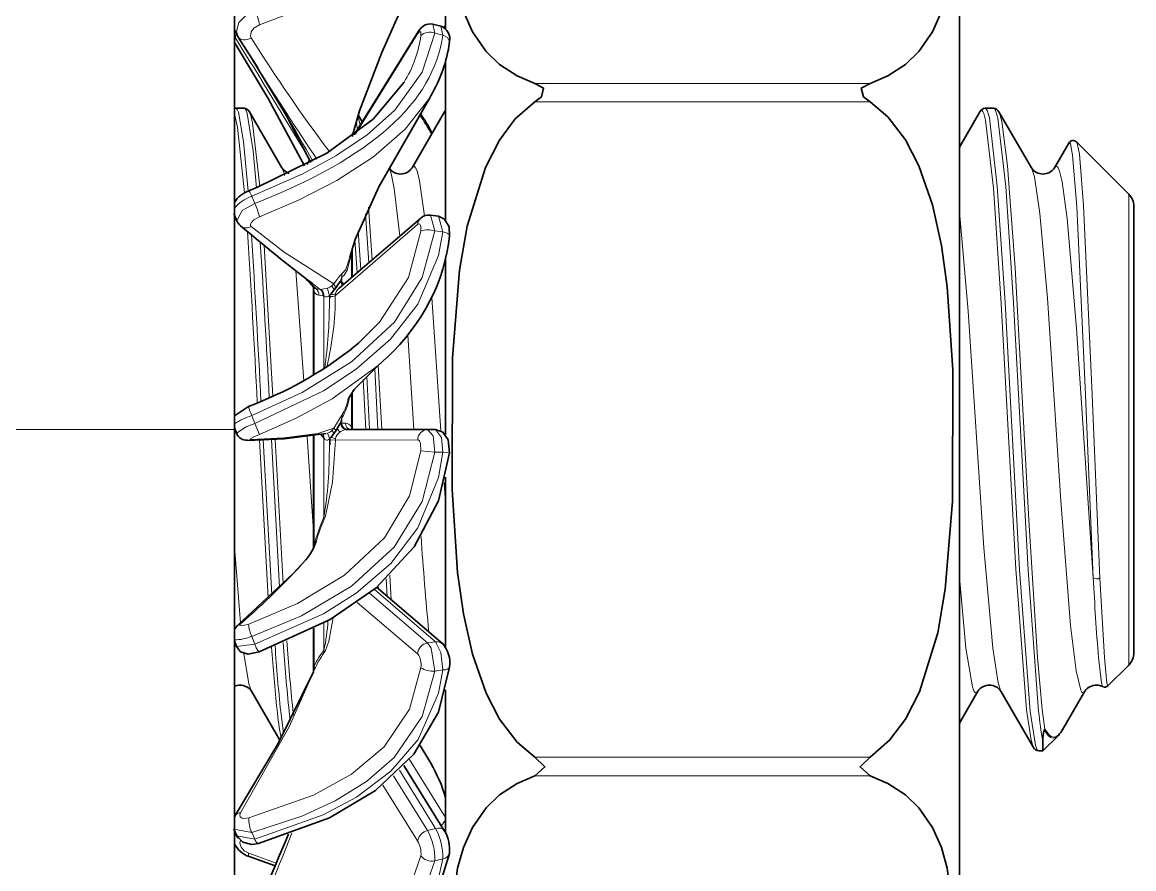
# Model space of a CAD drawing. Extents: x 218 to 1434, y 54 to 743.
# Drawn here: x 263.05 to 268.24, y 428.92 to 432.87 of the extents above; entities that cross this region are included whole.
import ezdxf

# ---------------------------------------------------------------- set-up
doc = ezdxf.new("R2010")
doc.units = 0

msp = doc.modelspace()

# ---------------------------------------------------------------- linework, layer by layer
at = {"color": 7, "lineweight": 35, "ltscale": 0.125}
msp.add_line((264.0446, 435.9697), (264.0446, 430.9697), dxfattribs=at)
at = {"color": 7, "lineweight": 35, "ltscale": 0.00821}
msp.add_line((265.0303, 433.169), (265.0303, 432.8406), dxfattribs=at)
at = {"color": 7, "lineweight": 35, "ltscale": 0.11937}
msp.add_line((267.4303, 433.169), (267.4303, 428.3942), dxfattribs=at)
at = {"color": 7, "lineweight": 35, "ltscale": 0.000723316}
msp.add_line((264.0463, 432.8326), (264.06, 432.8071), dxfattribs=at)
at = {"color": 7, "lineweight": 35, "ltscale": 0.014264}
msp.add_line((264.9043, 432.83), (264.6032, 432.3453), dxfattribs=at)
at = {"color": 7, "lineweight": 13, "ltscale": 0.000343398}
msp.add_line((264.9002, 432.8168), (264.9043, 432.83), dxfattribs=at)
at = {"color": 7, "lineweight": 13, "ltscale": 0.001056}
msp.add_line((264.98, 432.8209), (264.9706, 432.8621), dxfattribs=at)
at = {"color": 7, "lineweight": 35, "ltscale": 0.000962396}
msp.add_line((265.008, 432.8526), (264.9706, 432.8621), dxfattribs=at)
at = {"color": 7, "lineweight": 13, "ltscale": 0.001047}
msp.add_line((265.008, 432.8526), (265.0175, 432.8118), dxfattribs=at)
at = {"color": 7, "lineweight": 13, "ltscale": 0.000391014}
msp.add_line((265.022, 432.8469), (265.0302, 432.8601), dxfattribs=at)
at = {"color": 7, "lineweight": 13, "ltscale": 0.000170989}
msp.add_line((264.0446, 432.807), (264.0478, 432.801), dxfattribs=at)
at = {"color": 7, "lineweight": 35, "ltscale": 0.000194602}
msp.add_line((264.0483, 432.7723), (264.0446, 432.7791), dxfattribs=at)
at = {"color": 7, "lineweight": 13, "ltscale": 0.000432022}
msp.add_line((264.0478, 432.801), (264.0548, 432.8168), dxfattribs=at)
at = {"color": 7, "lineweight": 35, "ltscale": 0.000127849}
msp.add_line((264.06, 432.8071), (264.0626, 432.8026), dxfattribs=at)
at = {"color": 7, "lineweight": 35, "ltscale": 0.004242}
msp.add_line((264.1531, 432.6591), (264.0626, 432.8026), dxfattribs=at)
at = {"color": 7, "lineweight": 13, "ltscale": 0.013687}
msp.add_line((264.9002, 432.8168), (264.6116, 432.3516), dxfattribs=at)
at = {"color": 7, "lineweight": 13, "ltscale": 0.000962981}
msp.add_line((265.0175, 432.8118), (264.98, 432.8209), dxfattribs=at)
at = {"color": 7, "lineweight": 35, "ltscale": 0.018458}
msp.add_line((265.0303, 432.6872), (265.0303, 431.9489), dxfattribs=at)
at = {"color": 7, "lineweight": 13, "ltscale": 0.039132}
for p, q in [((267.0129, 432.5862), (265.4476, 432.5862)), ((267.0129, 432.4996), (265.4476, 432.4996)), ((267.0129, 429.4397), (265.4476, 429.4397)), ((267.0129, 429.3531), (265.4476, 429.3531))]:
    msp.add_line(p, q, dxfattribs=at)
at = {"color": 7, "lineweight": 35, "ltscale": 0.000258286}
msp.add_line((264.9565, 432.5189), (264.9617, 432.5278), dxfattribs=at)
at = {"color": 7, "lineweight": 35, "ltscale": 0.000151504}
msp.add_line((264.0446, 432.4689), (264.0506, 432.4697), dxfattribs=at)
at = {"color": 7, "lineweight": 35, "ltscale": 0.000986481}
for p, q in [((264.09, 432.4697), (264.0506, 432.4697)), ((267.59, 432.4697), (267.5506, 432.4697))]:
    msp.add_line(p, q, dxfattribs=at)
at = {"color": 7, "lineweight": 35, "ltscale": 0.007571}
for p, q in [((264.1147, 432.4533), (264.2667, 432.1914)), ((265.0259, 432.4533), (264.8739, 432.1914)), ((267.6147, 432.4533), (267.7667, 432.1914)), ((267.7759, 429.486), (267.6239, 429.748))]:
    msp.add_line(p, q, dxfattribs=at)
at = {"color": 7, "lineweight": 13, "ltscale": 0.00115}
msp.add_line((264.6216, 432.4358), (264.6316, 432.3909), dxfattribs=at)
at = {"color": 7, "lineweight": 35, "ltscale": 0.000937337}
msp.add_line((264.6227, 432.4395), (264.6415, 432.407), dxfattribs=at)
at = {"color": 7, "lineweight": 35, "ltscale": 0.000183145}
msp.add_line((265.0259, 432.4533), (265.0302, 432.4593), dxfattribs=at)
at = {"color": 7, "lineweight": 13, "ltscale": 0.000171242}
msp.add_line((265.0303, 432.4586), (265.0259, 432.4533), dxfattribs=at)
at = {"color": 7, "lineweight": 35, "ltscale": 0.004765}
msp.add_line((267.5259, 432.4533), (267.4303, 432.2884), dxfattribs=at)
at = {"color": 7, "lineweight": 13, "ltscale": 0.000940323}
msp.add_line((264.6129, 432.4079), (264.619, 432.3708), dxfattribs=at)
at = {"color": 7, "lineweight": 35, "ltscale": 0.008616}
msp.add_line((268.2211, 432.0688), (267.9774, 432.3125), dxfattribs=at)
at = {"color": 7, "lineweight": 35, "ltscale": 0.00333}
msp.add_line((267.9408, 432.3065), (267.8739, 432.1914), dxfattribs=at)
at = {"color": 7, "lineweight": 35, "ltscale": 0.000608872}
msp.add_line((264.3958, 432.2291), (264.3836, 432.208), dxfattribs=at)
at = {"color": 7, "lineweight": 13, "ltscale": 0.000902033}
msp.add_line((264.1252, 432.0594), (264.1392, 432.0261), dxfattribs=at)
at = {"color": 7, "lineweight": 13, "ltscale": 0.051595}
msp.add_line((268.2211, 432.0688), (268.2211, 430.0051), dxfattribs=at)
at = {"color": 7, "lineweight": 13, "ltscale": 0.006147}
msp.add_line((264.671, 432.0081), (264.6877, 431.7628), dxfattribs=at)
at = {"color": 7, "lineweight": 35, "ltscale": 0.04894}
msp.add_line((268.2446, 432.0123), (268.2446, 430.0547), dxfattribs=at)
at = {"color": 7, "lineweight": 35, "ltscale": 0.00090944}
msp.add_line((264.0417, 431.978), (264.0555, 431.9443), dxfattribs=at)
at = {"color": 7, "lineweight": 35, "ltscale": 0.012537}
msp.add_line((264.9145, 431.957), (264.5337, 431.6307), dxfattribs=at)
at = {"color": 7, "lineweight": 13, "ltscale": 0.00571}
msp.add_line((264.6564, 431.9769), (264.6715, 431.749), dxfattribs=at)
at = {"color": 7, "lineweight": 13, "ltscale": 0.001885}
msp.add_line((264.98, 431.8982), (264.9598, 431.9709), dxfattribs=at)
at = {"color": 7, "lineweight": 35, "ltscale": 0.000940671}
msp.add_line((264.9971, 431.9659), (264.9598, 431.9709), dxfattribs=at)
at = {"color": 7, "lineweight": 13, "ltscale": 0.001866}
msp.add_line((264.9979, 431.9657), (265.0175, 431.8937), dxfattribs=at)
at = {"color": 7, "lineweight": 13, "ltscale": 0.012674}
msp.add_line((264.9002, 431.9271), (264.5161, 431.5963), dxfattribs=at)
at = {"color": 7, "lineweight": 13, "ltscale": 0.004521}
msp.add_line((264.6226, 431.8974), (264.6341, 431.7169), dxfattribs=at)
at = {"color": 7, "lineweight": 13, "ltscale": 0.000942912}
msp.add_line((265.0175, 431.8937), (264.98, 431.8982), dxfattribs=at)
at = {"color": 7, "lineweight": 13, "ltscale": 0.00386}
msp.add_line((264.6075, 431.8566), (264.6173, 431.7025), dxfattribs=at)
at = {"color": 7, "lineweight": 13, "ltscale": 0.017627}
msp.add_line((264.1834, 431.8294), (264.224, 431.1255), dxfattribs=at)
at = {"color": 7, "lineweight": 13, "ltscale": 0.000493188}
msp.add_line((264.5929, 431.8106), (264.5916, 431.7909), dxfattribs=at)
at = {"color": 7, "lineweight": 13, "ltscale": 0.002763}
msp.add_line((264.5916, 431.6804), (264.5916, 431.7909), dxfattribs=at)
at = {"color": 7, "lineweight": 35, "ltscale": 0.00331}
msp.add_line((264.5944, 431.6828), (264.5944, 431.8152), dxfattribs=at)
at = {"color": 7, "lineweight": 35, "ltscale": 0.020493}
msp.add_line((265.0303, 431.7663), (265.0303, 430.9466), dxfattribs=at)
at = {"color": 7, "lineweight": 13, "ltscale": 0.012858}
msp.add_line((264.368, 431.1977), (264.3313, 431.7108), dxfattribs=at)
at = {"color": 7, "lineweight": 13, "ltscale": 0.000366214}
msp.add_line((264.5465, 431.6816), (264.5464, 431.6963), dxfattribs=at)
at = {"color": 7, "lineweight": 13, "ltscale": 0.001574}
msp.add_line((264.3803, 431.6729), (264.4247, 431.6283), dxfattribs=at)
at = {"color": 7, "lineweight": 13, "ltscale": 0.001134}
msp.add_line((264.4449, 431.6243), (264.4085, 431.6514), dxfattribs=at)
at = {"color": 7, "lineweight": 35, "ltscale": 0.000991058}
msp.add_line((264.4144, 431.5933), (264.4144, 431.6329), dxfattribs=at)
at = {"color": 7, "lineweight": 13, "ltscale": 0.000537981}
msp.add_line((264.4146, 431.6327), (264.4172, 431.6113), dxfattribs=at)
at = {"color": 7, "lineweight": 13, "ltscale": 0.000327103}
msp.add_line((264.5084, 431.6496), (264.4988, 431.6407), dxfattribs=at)
at = {"color": 7, "lineweight": 13, "ltscale": 0.000553808}
msp.add_line((264.5106, 431.6219), (264.4988, 431.6407), dxfattribs=at)
at = {"color": 7, "lineweight": 13, "ltscale": 0.000244788}
msp.add_line((264.5141, 431.6575), (264.5084, 431.6496), dxfattribs=at)
at = {"color": 7, "lineweight": 35, "ltscale": 0.000365297}
msp.add_line((264.5106, 431.6219), (264.5193, 431.6336), dxfattribs=at)
at = {"color": 7, "lineweight": 35, "ltscale": 0.000217625}
msp.add_line((264.5239, 431.641), (264.5193, 431.6336), dxfattribs=at)
at = {"color": 7, "lineweight": 35, "ltscale": 0.000612081}
msp.add_line((264.5242, 431.6416), (264.5387, 431.6613), dxfattribs=at)
at = {"color": 7, "lineweight": 13, "ltscale": 0.000542227}
msp.add_line((264.5465, 431.6816), (264.5387, 431.6614), dxfattribs=at)
at = {"color": 7, "lineweight": 13, "ltscale": 9.68332e-05}
msp.add_line((264.5387, 431.6614), (264.5425, 431.6607), dxfattribs=at)
at = {"color": 7, "lineweight": 13, "ltscale": 0.000112961}
msp.add_line((264.5465, 431.6586), (264.5425, 431.6607), dxfattribs=at)
at = {"color": 7, "lineweight": 13, "ltscale": 0.000575256}
msp.add_line((264.5465, 431.6586), (264.5465, 431.6816), dxfattribs=at)
at = {"color": 7, "lineweight": 13, "ltscale": 0.000329152}
msp.add_line((264.5465, 431.6586), (264.5571, 431.6508), dxfattribs=at)
at = {"color": 7, "lineweight": 13, "ltscale": 0.000353383}
msp.add_line((264.5465, 431.6586), (264.5503, 431.645), dxfattribs=at)
at = {"color": 7, "lineweight": 35, "ltscale": 0.009224}
msp.add_line((264.4144, 431.2243), (264.4144, 431.5933), dxfattribs=at)
at = {"color": 7, "lineweight": 13, "ltscale": 0.000120402}
msp.add_line((264.4153, 431.6318), (264.4185, 431.6283), dxfattribs=at)
at = {"color": 7, "lineweight": 13, "ltscale": 0.000276396}
msp.add_line((264.4172, 431.6113), (264.4244, 431.6029), dxfattribs=at)
at = {"color": 7, "lineweight": 13, "ltscale": 0.009632}
msp.add_line((264.4172, 431.226), (264.4172, 431.6113), dxfattribs=at)
at = {"color": 7, "lineweight": 13, "ltscale": 0.000154877}
msp.add_line((264.4247, 431.6283), (264.4185, 431.6283), dxfattribs=at)
at = {"color": 7, "lineweight": 13, "ltscale": 0.000513215}
msp.add_line((264.4449, 431.6243), (264.4247, 431.6283), dxfattribs=at)
at = {"color": 7, "lineweight": 13, "ltscale": 0.000493615}
msp.add_line((264.4576, 431.594), (264.4383, 431.5979), dxfattribs=at)
at = {"color": 7, "lineweight": 13, "ltscale": 4.73084e-05}
msp.add_line((264.4468, 431.6244), (264.4449, 431.6243), dxfattribs=at)
at = {"color": 7, "lineweight": 13, "ltscale": 0.000818168}
msp.add_line((264.4789, 431.6306), (264.4468, 431.6244), dxfattribs=at)
at = {"color": 7, "lineweight": 13, "ltscale": 0.000119353}
msp.add_line((264.4622, 431.5929), (264.4576, 431.594), dxfattribs=at)
at = {"color": 7, "lineweight": 13, "ltscale": 0.008476}
msp.add_line((264.4622, 431.2538), (264.4622, 431.5929), dxfattribs=at)
at = {"color": 7, "lineweight": 13, "ltscale": 0.000458567}
msp.add_line((264.4887, 431.5827), (264.4885, 431.5644), dxfattribs=at)
at = {"color": 7, "lineweight": 35, "ltscale": 0.000195469}
msp.add_line((264.494, 431.6015), (264.4893, 431.5953), dxfattribs=at)
at = {"color": 7, "lineweight": 35, "ltscale": 0.000102997}
msp.add_line((264.4894, 431.5908), (264.4894, 431.5949), dxfattribs=at)
at = {"color": 7, "lineweight": 35, "ltscale": 0.000201416}
msp.add_line((264.4894, 431.5827), (264.4894, 431.5908), dxfattribs=at)
at = {"color": 7, "lineweight": 35, "ltscale": 0.000655598}
msp.add_line((264.494, 431.6015), (264.5106, 431.6219), dxfattribs=at)
at = {"color": 7, "lineweight": 13, "ltscale": 0.000185195}
msp.add_line((264.5161, 431.5963), (264.5169, 431.6036), dxfattribs=at)
at = {"color": 7, "lineweight": 13, "ltscale": 0.0156}
msp.add_line((265.0081, 430.9641), (264.9659, 431.5867), dxfattribs=at)
at = {"color": 7, "lineweight": 35, "ltscale": 0.001011}
msp.add_line((264.6235, 431.3739), (264.5926, 431.3478), dxfattribs=at)
at = {"color": 7, "lineweight": 13, "ltscale": 0.011061}
msp.add_line((264.8828, 430.9697), (264.8536, 431.4111), dxfattribs=at)
at = {"color": 7, "lineweight": 35, "ltscale": 0.001347}
msp.add_line((264.7157, 431.2686), (264.7555, 431.305), dxfattribs=at)
at = {"color": 7, "lineweight": 13, "ltscale": 0.007474}
msp.add_line((264.7162, 431.269), (264.7323, 430.9705), dxfattribs=at)
at = {"color": 7, "lineweight": 13, "ltscale": 0.006239}
msp.add_line((264.6623, 431.2197), (264.6756, 430.9705), dxfattribs=at)
at = {"color": 7, "lineweight": 13, "ltscale": 0.007109}
msp.add_line((264.6998, 431.2545), (264.7149, 430.9705), dxfattribs=at)
at = {"color": 7, "lineweight": 13, "ltscale": 0.005829}
msp.add_line((264.6457, 431.2033), (264.6582, 430.9705), dxfattribs=at)
at = {"color": 7, "lineweight": 13, "ltscale": 0.003934}
msp.add_line((264.5916, 430.9823), (264.5916, 431.1397), dxfattribs=at)
at = {"color": 7, "lineweight": 35, "ltscale": 0.004365}
msp.add_line((264.5944, 430.9697), (264.5944, 431.1443), dxfattribs=at)
at = {"color": 7, "lineweight": 35, "ltscale": 0.001981}
msp.add_line((264.111, 431.0772), (264.0446, 431.0341), dxfattribs=at)
at = {"color": 7, "lineweight": 13, "ltscale": 0.000992786}
msp.add_line((264.1252, 431.0356), (264.1392, 430.9984), dxfattribs=at)
at = {"color": 7, "lineweight": 13, "ltscale": 0.001528}
msp.add_line((264.5464, 431.0365), (264.5141, 430.9846), dxfattribs=at)
at = {"color": 7, "lineweight": 13, "ltscale": 0.000665593}
msp.add_line((264.5465, 431.0241), (264.5387, 430.9987), dxfattribs=at)
at = {"color": 7, "lineweight": 13, "ltscale": 0.000308994}
msp.add_line((264.5465, 431.0241), (264.5464, 431.0365), dxfattribs=at)
at = {"color": 7, "lineweight": 13, "ltscale": 0.000616455}
msp.add_line((264.5465, 430.9995), (264.5465, 431.0241), dxfattribs=at)
at = {"color": 7, "lineweight": 13, "ltscale": 0.075}
msp.add_line((261.0446, 430.9697), (264.0446, 430.9697), dxfattribs=at)
at = {"color": 7, "lineweight": 35, "ltscale": 0.000699019}
msp.add_line((264.0446, 430.9795), (264.0542, 430.9532), dxfattribs=at)
at = {"color": 7, "lineweight": 35}
msp.add_line((264.0446, 410.0303), (264.0446, 430.9697), dxfattribs=at)
at = {"color": 7, "lineweight": 13, "ltscale": 0.001393}
msp.add_line((264.1392, 430.9984), (264.1616, 430.9474), dxfattribs=at)
at = {"color": 7, "lineweight": 13, "ltscale": 0.00035937}
msp.add_line((264.5084, 430.9757), (264.4988, 430.9649), dxfattribs=at)
at = {"color": 7, "lineweight": 13, "ltscale": 0.000418114}
msp.add_line((264.5106, 430.953), (264.4988, 430.9649), dxfattribs=at)
at = {"color": 7, "lineweight": 13, "ltscale": 0.000264959}
msp.add_line((264.5141, 430.9846), (264.5084, 430.9757), dxfattribs=at)
at = {"color": 7, "lineweight": 13, "ltscale": 0.000370909}
msp.add_line((264.5193, 430.9656), (264.5084, 430.9757), dxfattribs=at)
at = {"color": 7, "lineweight": 35, "ltscale": 0.00038327}
msp.add_line((264.5106, 430.953), (264.5193, 430.9656), dxfattribs=at)
at = {"color": 7, "lineweight": 35, "ltscale": 0.000236686}
msp.add_line((264.5239, 430.9739), (264.5193, 430.9656), dxfattribs=at)
at = {"color": 7, "lineweight": 35, "ltscale": 0.000702497}
msp.add_line((264.5242, 430.9745), (264.5387, 430.9987), dxfattribs=at)
at = {"color": 7, "lineweight": 13, "ltscale": 0.00052441}
msp.add_line((264.5242, 430.9745), (264.5372, 430.958), dxfattribs=at)
at = {"color": 7, "lineweight": 13, "ltscale": 9.69684e-05}
msp.add_line((264.5387, 430.9987), (264.5425, 430.9994), dxfattribs=at)
at = {"color": 7, "lineweight": 13, "ltscale": 9.99713e-05}
msp.add_line((264.5465, 430.9995), (264.5425, 430.9994), dxfattribs=at)
at = {"color": 7, "lineweight": 13, "ltscale": 0.000405121}
msp.add_line((264.5465, 430.9995), (264.5627, 430.9995), dxfattribs=at)
at = {"color": 7, "lineweight": 35, "ltscale": 0.009521}
msp.add_line((264.9466, 430.9697), (264.5657, 430.9697), dxfattribs=at)
at = {"color": 7, "lineweight": 13, "ltscale": 0.000317538}
msp.add_line((264.5916, 430.9823), (264.5919, 430.9696), dxfattribs=at)
at = {"color": 7, "lineweight": 13, "ltscale": 0.00032398}
msp.add_line((264.5943, 430.9697), (264.5916, 430.9823), dxfattribs=at)
at = {"color": 7, "lineweight": 35, "ltscale": 0.000931549}
msp.add_line((264.9838, 430.9697), (264.9466, 430.9697), dxfattribs=at)
at = {"color": 7, "lineweight": 13, "ltscale": 0.000417403}
msp.add_line((264.1062, 430.9195), (264.1225, 430.9231), dxfattribs=at)
at = {"color": 7, "lineweight": 13, "ltscale": 0.018441}
msp.add_line((264.1609, 430.9211), (264.2024, 430.1846), dxfattribs=at)
at = {"color": 7, "lineweight": 13, "ltscale": 0.018079}
msp.add_line((264.1782, 430.9216), (264.2185, 430.1996), dxfattribs=at)
at = {"color": 7, "lineweight": 13, "ltscale": 0.017237}
msp.add_line((264.2174, 430.9231), (264.2557, 430.2347), dxfattribs=at)
at = {"color": 7, "lineweight": 13, "ltscale": 0.016854}
msp.add_line((264.2348, 430.9239), (264.2724, 430.2508), dxfattribs=at)
at = {"color": 7, "lineweight": 13, "ltscale": 0.011039}
msp.add_line((264.4144, 430.4947), (264.385, 430.9353), dxfattribs=at)
at = {"color": 7, "lineweight": 35, "ltscale": 0.013058}
msp.add_line((264.4144, 430.417), (264.4144, 430.9393), dxfattribs=at)
at = {"color": 7, "lineweight": 13, "ltscale": 0.012651}
msp.add_line((264.4172, 430.4337), (264.4172, 430.9398), dxfattribs=at)
at = {"color": 7, "lineweight": 13, "ltscale": 0.000371388}
msp.add_line((264.4576, 430.9344), (264.4475, 430.9452), dxfattribs=at)
at = {"color": 7, "lineweight": 13, "ltscale": 0.000321676}
msp.add_line((264.4576, 430.9344), (264.4569, 430.9472), dxfattribs=at)
at = {"color": 7, "lineweight": 13, "ltscale": 0.000166721}
msp.add_line((264.4622, 430.9296), (264.4576, 430.9344), dxfattribs=at)
at = {"color": 7, "lineweight": 13, "ltscale": 0.009238}
msp.add_line((264.4622, 430.9296), (264.4622, 430.5601), dxfattribs=at)
at = {"color": 7, "lineweight": 13, "ltscale": 0.000733942}
msp.add_line((264.4894, 430.9255), (264.4789, 430.9529), dxfattribs=at)
at = {"color": 7, "lineweight": 13, "ltscale": 0.00068177}
msp.add_line((264.4888, 430.9211), (264.5161, 430.9201), dxfattribs=at)
at = {"color": 7, "lineweight": 35, "ltscale": 0.000199747}
msp.add_line((264.494, 430.9323), (264.4893, 430.9259), dxfattribs=at)
at = {"color": 7, "lineweight": 35, "ltscale": 0.0001091}
msp.add_line((264.4894, 430.9255), (264.4894, 430.9211), dxfattribs=at)
at = {"color": 7, "lineweight": 35, "ltscale": 0.000582886}
msp.add_line((264.4894, 430.9211), (264.4894, 430.8978), dxfattribs=at)
at = {"color": 7, "lineweight": 35, "ltscale": 0.000662123}
msp.add_line((264.494, 430.9323), (264.5106, 430.953), dxfattribs=at)
at = {"color": 7, "lineweight": 13, "ltscale": 0.000585033}
msp.add_line((264.494, 430.9323), (264.5169, 430.9278), dxfattribs=at)
at = {"color": 7, "lineweight": 13, "ltscale": 0.000192772}
msp.add_line((264.5161, 430.9201), (264.5169, 430.9278), dxfattribs=at)
at = {"color": 7, "lineweight": 13, "ltscale": 0.009604}
msp.add_line((264.9002, 430.9218), (264.5161, 430.9201), dxfattribs=at)
at = {"color": 7, "lineweight": 13, "ltscale": 0.000110637}
msp.add_line((264.4885, 430.8978), (264.4885, 430.8934), dxfattribs=at)
at = {"color": 7, "lineweight": 13, "ltscale": 0.001623}
msp.add_line((264.9155, 430.8712), (264.98, 430.8636), dxfattribs=at)
at = {"color": 7, "lineweight": 13, "ltscale": 0.000936217}
msp.add_line((265.0175, 430.8641), (264.98, 430.8636), dxfattribs=at)
at = {"color": 7, "lineweight": 13, "ltscale": 0.000788781}
msp.add_line((265.0175, 430.8641), (265.0489, 430.8618), dxfattribs=at)
at = {"color": 7, "lineweight": 13, "ltscale": 0.002363}
msp.add_line((265.0303, 430.627), (265.024, 430.7214), dxfattribs=at)
at = {"color": 7, "lineweight": 35, "ltscale": 0.019843}
msp.add_line((265.0303, 430.7474), (265.0303, 429.9537), dxfattribs=at)
at = {"color": 7, "lineweight": 13, "ltscale": 0.000222666}
msp.add_line((264.4622, 430.5601), (264.4639, 430.5513), dxfattribs=at)
at = {"color": 7, "lineweight": 13, "ltscale": 0.008881}
msp.add_line((264.0734, 430.0676), (264.0446, 430.4217), dxfattribs=at)
at = {"color": 7, "lineweight": 13, "ltscale": 0.000403508}
msp.add_line((264.4172, 430.4337), (264.4152, 430.4177), dxfattribs=at)
at = {"color": 7, "lineweight": 13, "ltscale": 0.002881}
msp.add_line((264.7701, 430.2895), (264.7771, 430.1745), dxfattribs=at)
at = {"color": 7, "lineweight": 35, "ltscale": 0.010163}
msp.add_line((264.7086, 430.2332), (265.0173, 429.9688), dxfattribs=at)
at = {"color": 7, "lineweight": 13, "ltscale": 0.000339371}
msp.add_line((264.7161, 430.2397), (264.7169, 430.2261), dxfattribs=at)
at = {"color": 7, "lineweight": 13, "ltscale": 0.002077}
msp.add_line((264.7534, 430.2734), (264.7584, 430.1905), dxfattribs=at)
at = {"color": 7, "lineweight": 13, "ltscale": 0.009292}
msp.add_line((268.0868, 430.2767), (268.1078, 429.9056), dxfattribs=at)
at = {"color": 7, "lineweight": 13, "ltscale": 0.008927}
msp.add_line((264.9466, 429.9736), (264.6754, 430.2059), dxfattribs=at)
at = {"color": 7, "lineweight": 13, "ltscale": 0.009426}
msp.add_line((264.6975, 430.2239), (264.9838, 429.9786), dxfattribs=at)
at = {"color": 7, "lineweight": 13, "ltscale": 0.00927}
msp.add_line((264.9002, 429.9223), (264.6182, 430.163), dxfattribs=at)
at = {"color": 7, "lineweight": 35, "ltscale": 0.000542735}
msp.add_line((264.0585, 430.0544), (264.0446, 430.0377), dxfattribs=at)
at = {"color": 7, "lineweight": 13, "ltscale": 0.000424521}
msp.add_line((264.0735, 430.0623), (264.0585, 430.0544), dxfattribs=at)
at = {"color": 7, "lineweight": 35, "ltscale": 0.005003}
msp.add_line((264.4144, 429.8409), (264.4144, 430.041), dxfattribs=at)
at = {"color": 7, "lineweight": 13, "ltscale": 0.004426}
msp.add_line((264.4172, 429.8654), (264.4172, 430.0424), dxfattribs=at)
at = {"color": 7, "lineweight": 13, "ltscale": 0.003185}
msp.add_line((264.4622, 430.0662), (264.4622, 429.9388), dxfattribs=at)
at = {"color": 7, "lineweight": 35, "ltscale": 0.003191}
msp.add_line((268.2446, 430.0547), (268.2446, 429.9271), dxfattribs=at)
at = {"color": 7, "lineweight": 35, "ltscale": 0.000709274}
msp.add_line((264.0444, 429.9828), (264.0544, 429.9562), dxfattribs=at)
at = {"color": 7, "lineweight": 13, "ltscale": 0.000979231}
msp.add_line((264.1252, 430.0038), (264.1392, 429.9673), dxfattribs=at)
at = {"color": 7, "lineweight": 13, "ltscale": 0.000939914}
msp.add_line((264.9838, 429.9786), (264.9466, 429.9736), dxfattribs=at)
at = {"color": 7, "lineweight": 13, "ltscale": 0.003364}
msp.add_line((268.2211, 430.0051), (268.2211, 429.8705), dxfattribs=at)
at = {"color": 7, "lineweight": 13, "ltscale": 0.00214}
msp.add_line((264.0544, 429.9562), (264.1392, 429.9673), dxfattribs=at)
at = {"color": 7, "lineweight": 13, "ltscale": 0.000265548}
msp.add_line((264.4622, 429.9388), (264.4639, 429.9283), dxfattribs=at)
at = {"color": 7, "lineweight": 35, "ltscale": 0.003435}
msp.add_line((268.2211, 429.8705), (268.124, 429.7733), dxfattribs=at)
at = {"color": 7, "lineweight": 13, "ltscale": 0.000253592}
msp.add_line((264.4182, 429.8476), (264.4138, 429.8384), dxfattribs=at)
at = {"color": 7, "lineweight": 13, "ltscale": 0.000287983}
msp.add_line((264.4172, 429.8654), (264.4152, 429.8541), dxfattribs=at)
at = {"color": 7, "lineweight": 13, "ltscale": 0.000946146}
msp.add_line((265.0175, 429.8473), (264.98, 429.8418), dxfattribs=at)
at = {"color": 7, "lineweight": 35, "ltscale": 0.00661}
msp.add_line((264.2566, 429.5193), (264.1239, 429.748), dxfattribs=at)
at = {"color": 7, "lineweight": 35, "ltscale": 0.01664}
msp.add_line((265.0303, 429.7539), (265.0303, 429.0883), dxfattribs=at)
at = {"color": 7, "lineweight": 35, "ltscale": 0.004302}
msp.add_line((267.4303, 429.5991), (267.5167, 429.748), dxfattribs=at)
at = {"color": 7, "lineweight": 35, "ltscale": 0.005112}
msp.add_line((267.914, 429.5711), (268.0167, 429.748), dxfattribs=at)
at = {"color": 7, "lineweight": 13, "ltscale": 0.000675882}
msp.add_line((264.3175, 429.6625), (264.3206, 429.6357), dxfattribs=at)
at = {"color": 7, "lineweight": 13, "ltscale": 0.002306}
msp.add_line((267.8175, 429.6625), (267.8293, 429.571), dxfattribs=at)
at = {"color": 7, "lineweight": 13, "ltscale": 0.002584}
msp.add_line((264.2608, 429.6533), (264.2743, 429.5508), dxfattribs=at)
at = {"color": 7, "lineweight": 13, "ltscale": 0.001151}
msp.add_line((264.3002, 429.6533), (264.3056, 429.6076), dxfattribs=at)
at = {"color": 7, "lineweight": 35, "ltscale": 0.000130483}
msp.add_line((267.8293, 429.571), (267.8261, 429.5669), dxfattribs=at)
at = {"color": 7, "lineweight": 13, "ltscale": 0.000780081}
msp.add_line((267.914, 429.5711), (267.8956, 429.546), dxfattribs=at)
at = {"color": 7, "lineweight": 35, "ltscale": 0.002551}
msp.add_line((267.8924, 429.5418), (267.8203, 429.4697), dxfattribs=at)
at = {"color": 7, "lineweight": 35, "ltscale": 0.001141}
msp.add_line((267.8203, 429.5153), (267.8203, 429.4697), dxfattribs=at)
at = {"color": 7, "lineweight": 35, "ltscale": 0.00215}
msp.add_line((264.9565, 429.4204), (264.9122, 429.4942), dxfattribs=at)
at = {"color": 7, "lineweight": 35, "ltscale": 0.000491333}
msp.add_line((267.8203, 429.4697), (267.8006, 429.4697), dxfattribs=at)
at = {"color": 7, "lineweight": 35, "ltscale": 0.008998}
msp.add_line((264.8363, 429.4009), (265.0263, 429.0952), dxfattribs=at)
at = {"color": 7, "lineweight": 13, "ltscale": 0.007965}
msp.add_line((264.8619, 429.4294), (265.0302, 429.1589), dxfattribs=at)
at = {"color": 7, "lineweight": 35, "ltscale": 0.000257631}
msp.add_line((264.9565, 429.4204), (264.9617, 429.4116), dxfattribs=at)
at = {"color": 7, "lineweight": 13, "ltscale": 0.007522}
msp.add_line((264.9466, 429.0977), (264.7877, 429.3533), dxfattribs=at)
at = {"color": 7, "lineweight": 13, "ltscale": 0.008002}
msp.add_line((264.8148, 429.379), (264.9838, 429.1071), dxfattribs=at)
at = {"color": 7, "lineweight": 13, "ltscale": 0.00768}
msp.add_line((264.9002, 429.0491), (264.7379, 429.31), dxfattribs=at)
at = {"color": 7, "lineweight": 35, "ltscale": 0.000195637}
msp.add_line((264.0483, 429.1671), (264.0446, 429.1602), dxfattribs=at)
at = {"color": 7, "lineweight": 13, "ltscale": 0.002106}
msp.add_line((264.1252, 429.0886), (264.0425, 429.1046), dxfattribs=at)
at = {"color": 7, "lineweight": 35, "ltscale": 0.000862543}
msp.add_line((264.0425, 429.1046), (264.0562, 429.0729), dxfattribs=at)
at = {"color": 7, "lineweight": 13, "ltscale": 0.000862803}
msp.add_line((264.1252, 429.0886), (264.1392, 429.057), dxfattribs=at)
at = {"color": 7, "lineweight": 13, "ltscale": 0.000960917}
msp.add_line((264.9838, 429.1071), (264.9466, 429.0977), dxfattribs=at)
at = {"color": 7, "lineweight": 13, "ltscale": 0.002113}
msp.add_line((264.0562, 429.0729), (264.1392, 429.057), dxfattribs=at)
at = {"color": 7, "lineweight": 13, "ltscale": 0.003414}
msp.add_line((264.2399, 428.9455), (264.1115, 428.9918), dxfattribs=at)
at = {"color": 7, "lineweight": 35, "ltscale": 0.003206}
msp.add_line((264.2345, 428.9329), (264.1136, 428.9758), dxfattribs=at)
at = {"color": 7, "lineweight": 13, "ltscale": 0.000967825}
msp.add_line((265.0175, 428.9658), (264.98, 428.956), dxfattribs=at)
at = {"color": 7, "lineweight": 13}
for points in [[(264.1616, 432.8594), (264.5241, 432.9981), (264.6986, 433.0851), (264.8351, 433.1721), (264.9451, 433.2686), (265.0232, 433.3824)], [(264.0617, 432.8042), (264.0541, 432.829), (264.0658, 432.8701), (264.1024, 432.9081), (264.1392, 432.9263)], [(264.1225, 432.798), (264.119, 432.807), (264.1221, 432.8265), (264.1356, 432.8443), (264.1616, 432.8594)], [(264.9155, 432.8087), (264.9158, 432.8221), (264.9144, 432.826), (264.9133, 432.8271), (264.912, 432.8276), (264.9099, 432.8272), (264.9052, 432.8236), (264.9002, 432.8168)], [(264.98, 432.8209), (264.9218, 432.6389), (264.793, 432.4609), (264.6645, 432.3466), (264.5183, 432.2477), (264.3641, 432.1638), (264.1252, 432.0594)], [(264.1616, 431.9633), (264.3432, 432.0403), (264.5228, 432.1322), (264.6941, 432.2431), (264.8426, 432.3724), (264.9565, 432.5189)], [(264.0506, 432.4697), (264.0519, 432.4695), (264.0547, 432.4677), (264.0574, 432.4641), (264.0629, 432.4518), (264.087, 432.3152), (264.109, 432.0835)], [(264.09, 432.4697), (264.0916, 432.4694), (264.0947, 432.467), (264.0978, 432.4623), (264.1041, 432.4461), (264.1314, 432.2713), (264.1472, 432.0988)], [(267.5506, 432.4697), (267.5527, 432.4691), (267.5542, 432.4681), (267.5571, 432.4647), (267.5615, 432.4557), (267.5701, 432.4249), (267.6072, 432.106), (267.6433, 431.5624), (267.7116, 430.3143), (267.7608, 429.6533)], [(267.59, 432.4697), (267.5922, 432.4691), (267.5937, 432.468), (267.5966, 432.4645), (267.6009, 432.4555), (267.6096, 432.4244), (267.6466, 432.1051), (267.6827, 431.5616), (267.751, 430.3139), (267.8002, 429.6533)], [(264.0446, 432.4447), (264.0591, 432.382), (264.0917, 432.0752)], [(264.1147, 432.4533), (264.1197, 432.4417), (264.1296, 432.4015), (264.1633, 432.1054)], [(267.5333, 432.4597), (267.5355, 432.4591), (267.5369, 432.4581), (267.5398, 432.4546), (267.5442, 432.4457), (267.5528, 432.4149), (267.5899, 432.0977), (267.626, 431.5578), (267.6943, 430.3176), (267.7435, 429.6616)], [(267.6147, 432.4533), (267.6193, 432.4429), (267.6284, 432.4077), (267.6549, 432.2015), (267.69, 431.7253), (267.7552, 430.5473), (267.7957, 429.9052), (267.8175, 429.6625)], [(268.0553, 430.2781), (268.0173, 431.1669), (267.9786, 432.0117), (267.959, 432.2511), (267.9488, 432.3034), (267.946, 432.3084)], [(268.0868, 430.2767), (268.0488, 431.1685), (268.01, 432.0157), (267.9904, 432.2554), (267.9802, 432.3077), (267.9783, 432.3114), (267.9774, 432.3126)], [(264.817, 431.8737), (264.7906, 432.0961), (264.7764, 432.1657), (264.7667, 432.1914)], [(264.9324, 431.9676), (264.9095, 432.1304), (264.8974, 432.1784), (264.8909, 432.1926), (264.8877, 432.1967), (264.8844, 432.1988), (264.8828, 432.199)], [(268.0078, 429.7403), (268.0041, 429.7417), (268.0016, 429.744), (267.9966, 429.7524), (267.975, 429.8434), (267.9496, 430.0546), (267.9046, 430.6375), (267.8412, 431.5828), (267.8062, 431.9789), (267.7803, 432.15), (267.7667, 432.1914)], [(268.0553, 430.2781), (267.9765, 431.4412), (267.9338, 431.9552), (267.9103, 432.1261), (267.8979, 432.1769), (267.8912, 432.1921), (267.8878, 432.1965), (267.8845, 432.1988), (267.8828, 432.199)], [(264.0555, 431.9443), (264.0805, 431.9927), (264.1392, 432.0261)], [(264.1225, 431.9177), (264.119, 431.9228), (264.119, 431.9292), (264.1221, 431.9357), (264.1354, 431.9491), (264.1616, 431.9633)], [(267.6239, 429.748), (267.6107, 429.7874), (267.5857, 429.9492), (267.5449, 430.4175), (267.4707, 431.5219), (267.4303, 431.9867)], [(264.5084, 431.6496), (264.2764, 431.7975), (264.1225, 431.9177)], [(264.98, 431.8982), (264.9214, 431.6792), (264.7917, 431.4712), (264.5919, 431.2856), (264.3604, 431.1422), (264.1252, 431.0356)], [(264.1392, 430.9984), (264.4598, 431.1514), (264.6135, 431.2518), (264.774, 431.3917), (264.9015, 431.5556), (264.9975, 431.7828), (265.0175, 431.8937)], [(264.9155, 431.8958), (264.8569, 431.6797), (264.7222, 431.472), (264.6235, 431.3739)], [(264.9155, 431.8958), (264.9153, 431.9175), (264.9127, 431.9251), (264.91, 431.9285), (264.9057, 431.9298), (264.9029, 431.9289), (264.9002, 431.9271)], [(264.5465, 431.6816), (264.5569, 431.6913), (264.5708, 431.7135), (264.5916, 431.7909)], [(264.5464, 431.6963), (264.565, 431.7177), (264.5841, 431.7743)], [(264.1616, 430.9474), (264.3327, 431.0225), (264.5012, 431.1135), (264.7157, 431.2686)], [(264.0542, 430.9532), (264.0994, 430.9818), (264.1392, 430.9984)], [(264.5084, 430.9757), (264.4333, 430.9513), (264.276, 430.9308), (264.1225, 430.9231)], [(264.98, 430.8636), (264.972, 430.9403), (264.9466, 430.9697)], [(264.9838, 430.9697), (265.0116, 430.9326), (265.0175, 430.8641)], [(264.1225, 430.9231), (264.1201, 430.9232), (264.1187, 430.9239), (264.1189, 430.9254), (264.1217, 430.9281), (264.1346, 430.9355), (264.1616, 430.9474)], [(264.5161, 430.9201), (264.5031, 430.7237), (264.4691, 430.5651), (264.4639, 430.5513)], [(264.9155, 430.8712), (264.9135, 430.905), (264.9084, 430.9167), (264.9031, 430.9212), (264.9002, 430.9218)], [(264.9155, 430.8712), (264.8626, 430.6601), (264.7448, 430.4637), (264.5587, 430.2895), (264.3387, 430.1574), (264.1115, 430.0618)], [(264.98, 430.8636), (264.9212, 430.6341), (264.7909, 430.4213), (264.5909, 430.2379), (264.3585, 430.1006), (264.1252, 430.0038)], [(264.1392, 429.9673), (264.4599, 430.1093), (264.6135, 430.2063), (264.7742, 430.3452), (264.9012, 430.5109), (264.9972, 430.7462), (265.0175, 430.8641)], [(267.5078, 429.7403), (267.5043, 429.7415), (267.502, 429.7435), (267.4975, 429.7506), (267.4907, 429.7687), (267.4607, 429.9491), (267.4303, 430.279)], [(264.5057, 430.0907), (264.4853, 429.9824), (264.4697, 429.9382), (264.4639, 429.9283)], [(264.1115, 430.0618), (264.0847, 430.0546), (264.0753, 430.0539), (264.0715, 430.0547), (264.0704, 430.0555), (264.0699, 430.0572), (264.0704, 430.0587), (264.0735, 430.0623)], [(264.98, 429.8418), (264.963, 429.9491), (264.9466, 429.9736)], [(264.9838, 429.9786), (265.009, 429.9293), (265.0175, 429.8473)], [(264.1239, 429.748), (264.1118, 429.7827), (264.0887, 429.9242)], [(268.08, 429.9048), (268.0937, 429.787), (268.098, 429.772), (268.1, 429.7694)], [(268.1078, 429.9056), (268.1192, 429.7858), (268.1214, 429.7761), (268.1225, 429.7738), (268.124, 429.7733)], [(264.0735, 429.1809), (264.3006, 429.5821), (264.4138, 429.8384)], [(264.9155, 429.8585), (264.8625, 429.6643), (264.7445, 429.4892), (264.592, 429.3613), (264.4134, 429.2628), (264.1115, 429.1562)], [(264.98, 429.8418), (264.9211, 429.6298), (264.7906, 429.4383), (264.6621, 429.3265), (264.5148, 429.2359), (264.3589, 429.1651), (264.1252, 429.0886)], [(264.1392, 429.057), (264.4597, 429.1708), (264.6142, 429.2533), (264.7747, 429.3743), (264.9019, 429.5233), (264.9975, 429.7389), (265.0175, 429.8473)], [(267.7435, 429.6616), (267.7649, 429.5191), (267.7759, 429.486)], [(267.7608, 429.6533), (267.7857, 429.4959), (267.7942, 429.4745), (267.7971, 429.4712), (267.7985, 429.4702), (267.8006, 429.4697)], [(267.8924, 429.5418), (267.8777, 429.5314), (267.8703, 429.5296), (267.8555, 429.5328), (267.8456, 429.5401), (267.8261, 429.5669)], [(267.8956, 429.546), (267.8808, 429.5356), (267.8734, 429.5338), (267.8587, 429.537), (267.8488, 429.5443), (267.8293, 429.571)], [(264.1115, 429.1562), (264.089, 429.1538), (264.0801, 429.1559), (264.0721, 429.162), (264.07, 429.1707), (264.0735, 429.1809)], [(264.1115, 428.9918), (264.0903, 429.0034), (264.0756, 429.0202), (264.0699, 429.0388), (264.0735, 429.0531)], [(264.9155, 428.9798), (264.8626, 428.8264), (264.7448, 428.694), (264.5909, 428.6013), (264.4737, 428.5543), (264.2283, 428.4897), (264.1115, 428.4692)], [(264.98, 428.956), (264.9212, 428.7875), (264.7911, 428.6407), (264.6617, 428.5578), (264.515, 428.4944), (264.3619, 428.4478), (264.1252, 428.4002)], [(264.1392, 428.3775), (264.4593, 428.4494), (264.6154, 428.5073), (264.7753, 428.5957), (264.9037, 428.7109), (264.9984, 428.8814), (265.0175, 428.9658)]]:
    msp.add_lwpolyline(points, dxfattribs=at)
at = {"color": 7, "lineweight": 35}
for points in [[(265.0232, 433.3824), (264.7335, 432.7305), (264.6289, 432.4583), (264.5941, 432.3386)], [(265.4476, 432.5862), (265.3646, 432.6214), (265.2827, 432.6751), (265.2198, 432.7356), (265.1562, 432.8268), (265.1142, 432.9211), (265.0868, 433.0179), (265.0607, 433.2116), (265.0565, 433.3188)], [(267.0129, 432.5862), (267.096, 432.6214), (267.1779, 432.6751), (267.2407, 432.7356), (267.3043, 432.8268), (267.3464, 432.9211), (267.3737, 433.0179), (267.3998, 433.2116), (267.4041, 433.3188)], [(264.3715, 432.2017), (264.2016, 432.5154), (264.0483, 432.7723)], [(264.4008, 432.2173), (264.2872, 432.435), (264.123, 432.7075)], [(264.8366, 432.5912), (264.6927, 432.4193), (264.4756, 432.2599), (264.1525, 432.101), (264.1113, 432.0844)], [(265.4476, 432.4996), (265.4781, 432.5226), (265.4886, 432.5641), (265.4476, 432.5862)], [(267.0129, 432.4996), (266.9824, 432.5226), (266.9719, 432.5641), (267.0129, 432.5862)], [(264.9565, 432.5189), (264.7185, 432.1033), (264.6077, 431.8567), (264.5841, 431.7743)], [(265.4476, 429.4397), (265.3646, 429.51), (265.2827, 429.6174), (265.2198, 429.7383), (265.1562, 429.9209), (265.1142, 430.1093), (265.0868, 430.3029), (265.0607, 430.6905), (265.0628, 431.3046), (265.0963, 431.7147), (265.1317, 431.9189), (265.2168, 432.194), (265.2826, 432.3217), (265.3561, 432.4202), (265.4476, 432.4996)], [(267.0129, 432.4996), (267.096, 432.4294), (267.1779, 432.3219), (267.2407, 432.201), (267.3043, 432.0185), (267.3464, 431.83), (267.3737, 431.6364), (267.3998, 431.2488), (267.3977, 430.6347), (267.3642, 430.2247), (267.3289, 430.0204), (267.2437, 429.7454), (267.178, 429.6176), (267.1044, 429.5191), (267.0129, 429.4397)], [(264.9979, 431.9657), (265.0263, 431.9527), (265.0471, 431.9167), (265.0489, 431.875)], [(264.7157, 431.2686), (264.6044, 431.1571), (264.5779, 431.1156), (264.575, 431.1074)], [(264.9838, 430.9697), (265.0185, 430.958), (265.0432, 430.9225), (265.0489, 430.8618)], [(264.473, 430.951), (264.2775, 430.9261), (264.1062, 430.9195)], [(264.1604, 429.9326), (264.4913, 430.0824), (264.7061, 430.2311), (264.8846, 430.423), (264.998, 430.6375), (265.0489, 430.8618)], [(264.0585, 430.0544), (264.3194, 430.2978), (264.3776, 430.3616)], [(264.0544, 429.9562), (264.0726, 429.9322), (264.1089, 429.9214), (264.1604, 429.9326)], [(264.4138, 429.8384), (264.2481, 429.5044), (264.0483, 429.1671)], [(264.1568, 429.037), (264.4879, 429.1574), (264.7034, 429.2843), (264.883, 429.4546), (264.9975, 429.6509), (265.0489, 429.8603)], [(265.4476, 429.3531), (265.4944, 429.3943), (265.4476, 429.4397)], [(267.0129, 429.3531), (266.9662, 429.3943), (267.0129, 429.4397)], [(265.4476, 429.3531), (265.3646, 429.3179), (265.2827, 429.2642), (265.2198, 429.2038), (265.1562, 429.1125), (265.1142, 429.0183), (265.0868, 428.9214), (265.0607, 428.7277), (265.0628, 428.4206), (265.0963, 428.2156), (265.1317, 428.1135), (265.1905, 428.0095), (265.2826, 427.912), (265.3561, 427.8628), (265.4476, 427.8231)], [(267.0129, 429.3531), (267.096, 429.3179), (267.1779, 429.2642), (267.2407, 429.2038), (267.3043, 429.1125), (267.3464, 429.0183), (267.3737, 428.9214), (267.3998, 428.7277), (267.3977, 428.4206), (267.3642, 428.2156), (267.3289, 428.1135), (267.2701, 428.0095), (267.178, 427.912), (267.1044, 427.8628), (267.0129, 427.8231)], [(264.0562, 429.0729), (264.0833, 429.0428), (264.1261, 429.0325), (264.1568, 429.037)], [(264.1513, 428.3686), (264.4818, 428.4449), (264.6973, 428.5343), (264.8784, 428.6624), (264.9957, 428.8185), (265.0487, 428.9911)]]:
    msp.add_lwpolyline(points, dxfattribs=at)
at = {"color": 7, "lineweight": 13}
for centre, radius, start, end in [((263.9515, 432.8263), 0.2128, 8.9519, 28.063), ((264.0757, 432.7869), 0.0312, 153.2328, 208.0707), ((228.5246, 410.7664), 41.8021, 30.88944, 31.81089), ((270.7229, 436.9467), 7.7954, 212.15112, 216.8881), ((264.3512, 432.891), 0.5704, 328.3043, 351.6983), ((264.9556, 432.7653), 0.06, 66.2897, 132.6893), ((265.012, 432.7736), 0.0378, 6.154, 81.8541), ((254.0081, 426.3535), 11.9443, 29.43148, 31.90496), ((277.2202, 440.8091), 15.4001, 211.95193, 213.84131), ((264.2777, 431.9952), 0.7716, 27.132, 35.1343), ((267.5357, 432.4498), 0.0103, 103.7438, 160.2206), ((267.944, 432.3062), 0.00308, 48.9115, 173.1715), ((264.1333, 432.1263), 0.1485, 11.5439, 26.0265), ((264.8857, 432.1871), 0.0124, 103.658, 160.0842), ((267.8857, 432.1871), 0.0124, 103.658, 160.0842), ((264.172, 431.9067), 0.1589, 107.0399, 143.7293), ((264.0476, 432.0353), 0.0809, 17.2233, 37.634), ((263.756, 431.852), 0.4208, 15.3425, 24.4285), ((264.9409, 431.9262), 0.0407, 130.6494, 178.747), ((264.0995, 431.9554), 0.0439, 232.6602, 301.4465), ((206.3285, 428.1427), 57.8982, 2.92173, 3.714845), ((264.9495, 431.7975), 0.1048, 73.1221, 109.0269), ((203.758, 428.0236), 60.4889, 2.916218, 3.653749), ((201.6888, 427.9097), 62.6004, 2.937622, 3.603433), ((264.7322, 431.5126), 0.2616, 135.3336, 146.3957), ((264.4634, 431.6858), 0.0574, 285.674, 308.1233), ((264.543, 431.6619), 0.0369, 199.6451, 230.088), ((264.5663, 431.5917), 0.0509, 124.8599, 166.3655), ((264.5673, 431.6598), 0.0248, 177.8192, 220.9419), ((264.4392, 431.6221), 0.0242, 232.3856, 267.8), ((264.4079, 431.6028), 0.0307, 350.962, 56.6126), ((264.4294, 431.6002), 0.0288, 347.673, 57.3746), ((264.4329, 431.5982), 0.0298, 349.7518, 61.9799), ((264.474, 431.6094), 0.0206, 234.6011, 316.8161), ((263.1304, 431.5922), 1.3851, 346.2024, 0.1686), ((264.6449, 431.6614), 0.169, 190.5352, 203.1549), ((264.4934, 431.6422), 0.0514, 264.8435, 296.2431), ((264.5027, 431.6411), 0.0403, 257.5385, 290.7852), ((262.1302, 431.5747), 2.3579, 352.2438, 359.7489), ((264.29, 431.1716), 0.2961, 330.1061, 351.0812), ((264.3047, 431.1229), 0.1991, 193.316, 205.9507), ((264.342, 431.1591), 0.2384, 329.0354, 347.4876), ((264.2514, 430.6632), 0.3927, 108.7168, 121.8372), ((264.4583, 431.0096), 0.0603, 290.0225, 312.2623), ((264.5655, 430.917), 0.0498, 124.6427, 167.484), ((264.5723, 430.9143), 0.0559, 96.8086, 128.7909), ((264.5701, 430.9961), 0.0273, 173.2882, 260.4717), ((264.5754, 430.9981), 0.0287, 177.2833, 266.5953), ((264.5596, 430.9622), 0.0376, 32.159, 85.2464), ((264.5916, 430.9981), 0.0287, 177.2896, 266.5958), ((264.9486, 430.9218), 0.0481, 92.4167, 180.0336), ((264.4377, 430.9341), 0.0249, 349.5118, 32.7861), ((264.477, 430.9368), 0.0164, 206.0851, 317.8525), ((262.3915, 430.8834), 2.0964, 351.1246, 0.2702), ((265.3153, 430.1864), 0.9314, 156.3428, 164.6024), ((265.3157, 430.1876), 0.9263, 156.8797, 163.7201), ((280.5014, 431.514), 15.6201, 183.83192, 185.47301), ((261.9333, 432.5552), 3.2848, 310.6463, 318.0941), ((268.0718, 430.3018), 0.0291, 235.1127, 300.7836), ((282.6567, 431.045), 14.6214, 183.00666, 184.47261), ((263.5926, 430.1292), 0.8904, 347.6503, 356.6221), ((264.2601, 430.0695), 0.1495, 182.9778, 205.972), ((264.051, 430.166), 0.1774, 267.8874, 294.6081), ((272.9283, 430.5488), 8.6746, 183.78623, 185.92557), ((272.8548, 430.5537), 8.5838, 183.81033, 185.95925), ((264.9556, 429.9189), 0.0556, 99.3901, 176.4664), ((264.9903, 429.9381), 0.0409, 50.3673, 99.0043), ((272.2909, 430.5087), 8.0919, 183.93, 186.00885), ((272.6463, 430.5265), 8.4309, 183.84926, 185.9449), ((264.7101, 429.7375), 0.3194, 140.9165, 156.4027), ((264.7578, 429.7103), 0.3661, 143.445, 157.9935), ((264.8285, 429.873), 0.0878, 350.5598, 34.5238), ((264.3883, 429.8485), 0.0275, 338.4276, 11.6764), ((264.3941, 429.8552), 0.0252, 342.4845, 24.0044), ((264.9704, 429.9441), 0.1024, 237.3525, 275.3701), ((267.5049, 429.7522), 0.0124, 283.658, 340.0842), ((268.0049, 429.7523), 0.0124, 283.6903, 340.1302), ((265.7867, 429.8149), 1.5506, 185.6718, 190.5935), ((269.2885, 429.7971), 1.4951, 185.5201, 190.8662), ((264.4002, 429.08), 0.6521, 14.9321, 30.5657), ((264.074, 429.1496), 0.0312, 90.8597, 145.6991), ((264.2585, 429.1522), 0.1475, 178.4666, 205.5163), ((264.9811, 429.161), 0.0494, 306.1118, 357.6295), ((264.0941, 429.0999), 0.0498, 184.3595, 232.7594), ((264.9594, 429.0379), 0.0608, 102.0761, 169.2556), ((264.7001, 428.9647), 0.2804, 358.2165, 28.3558), ((264.9977, 429.0717), 0.0375, 39.3728, 111.3201), ((264.7366, 428.9736), 0.2813, 358.4092, 28.3683), ((253.2416, 433.3987), 11.8815, 335.73209, 338.71406), ((264.1678, 429.0622), 0.0282, 190.2602, 246.3489), ((264.792, 428.9885), 0.1241, 355.9742, 29.2534), ((264.1283, 428.9849), 0.0177, 157.9251, 211.9083), ((265.016, 429.001), 0.0347, 272.3479, 343.0655), ((264.966, 429.02), 0.0652, 218.5208, 282.3339)]:
    msp.add_arc(centre, radius, start, end, dxfattribs=at)
at = {"color": 7, "lineweight": 35}
for centre, radius, start, end in [((264.9589, 432.8031), 0.0604, 78.7121, 153.845), ((264.9886, 432.7946), 0.0617, 344.196, 71.5588), ((264.3918, 432.8668), 0.6631, 329.253, 352.2612), ((264.0883, 432.4408), 0.0291, 25.4728, 86.5906), ((267.5523, 432.4407), 0.0291, 93.4184, 154.5658), ((267.5883, 432.4408), 0.0291, 25.4733, 86.59), ((264.2943, 432.0047), 0.7587, 27.3698, 35.4799), ((267.9614, 432.2964), 0.0228, 45.3247, 153.6614), ((264.3178, 432.2245), 0.061, 212.8868, 253.0738), ((264.8193, 432.2262), 0.0632, 213.5255, 270.918), ((264.8213, 432.2262), 0.0632, 269.082, 326.4745), ((267.8193, 432.2262), 0.0632, 213.5256, 270.918), ((267.8213, 432.2262), 0.0632, 269.082, 326.4745), ((264.1506, 431.9665), 0.124, 108.4169, 149.0759), ((268.1646, 432.0123), 0.08, 0.0045, 44.9955), ((264.1117, 431.9674), 0.0607, 202.3195, 230.3956), ((264.9529, 431.9125), 0.0588, 83.1846, 130.7882), ((269.9128, 438.8418), 9.0555, 229.84382, 232.5659), ((264.1086, 431.403), 0.3826, 36.507, 45.2102), ((263.4638, 432.8047), 1.8439, 290.5394, 307.7695), ((264.1035, 430.9723), 0.0528, 201.1496, 272.9517), ((264.1909, 430.5255), 0.2483, 318.7153, 341.6327), ((264.918, 429.8829), 0.1321, 350.3821, 41.3961), ((268.1646, 429.9271), 0.08, 315.0045, 359.9955), ((264.0703, 429.7101), 0.0663, 89.9677, 112.8125), ((264.0713, 429.7131), 0.0632, 33.5255, 90.918), ((267.5693, 429.7131), 0.0632, 89.082, 146.4744), ((267.5713, 429.7131), 0.0632, 33.5255, 90.918), ((268.0693, 429.7131), 0.0632, 89.0844, 146.4498), ((268.0703, 429.7099), 0.0665, 63.4892, 90.0067), ((268.1092, 429.788), 0.0208, 243.6052, 315.1044), ((267.9626, 429.5268), 0.1424, 163.6149, 184.6171), ((267.7878, 429.6411), 0.1442, 316.5076, 331.0188), ((267.8023, 429.4986), 0.0291, 205.4342, 266.5816), ((264.3742, 429.0645), 0.6823, 15.9451, 30.575), ((264.8742, 429.0079), 0.1755, 354.4955, 29.8714), ((264.1491, 429.0859), 0.1156, 205.096, 252.133), ((246.046, 436.7529), 19.7981, 335.38716, 337.19749)]:
    msp.add_arc(centre, radius, start, end, dxfattribs=at)
at = {"color": 7, "lineweight": 13}
for centre, major_axis, ratio, start_param, end_param in [((264.1049, 432.8293), (0.0423, 0.0266), 0.717317, 3.091827, 4.676232), ((181.8055, 449.4881), (83.2057, -16.7133), 0.082829, 6.153971, 6.288523), ((264.9992, 431.8804), (0.0497, -0.0054), 0.322233, 0, 1.229642), ((264.1434, 429.9797), (0.0169, -0.0471), 0.167381, 4.918698, 6.486792), ((264.9992, 429.8658), (0.0497, -0.0055), 0.358107, 5.127858, 6.283086)]:
    msp.add_ellipse(centre, major_axis=major_axis, ratio=ratio, start_param=start_param, end_param=end_param, dxfattribs=at)
at = {"color": 7, "lineweight": 35}
msp.add_ellipse((246.8696, 437.8889), major_axis=(18.1376, -6.2025), ratio=0.211203, start_param=6.173721, end_param=6.330637, dxfattribs=at)

doc.saveas('drawing.dxf')
